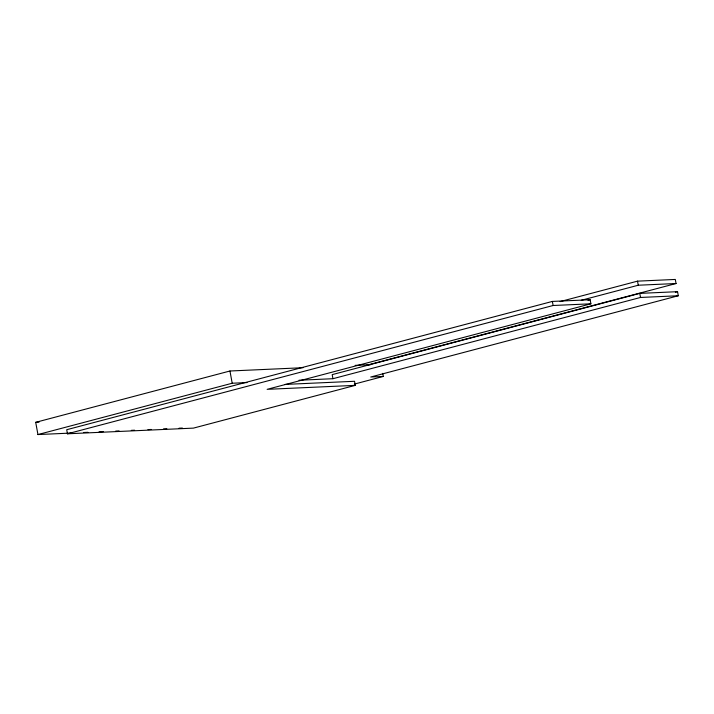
<?xml version="1.0" encoding="UTF-8"?>
<svg xmlns="http://www.w3.org/2000/svg" width="714" height="714" viewBox="0 0 714 714"><rect width="100%" height="100%" fill="white"/><g stroke="black" fill="none" stroke-linecap="round" stroke-linejoin="round"><path stroke-width="1.07" d="M71.284 433.059L37.949 434.558L35.7 422.322L229.953 371.003L303.022 367.719M37.949 434.558L232.202 383.239L247.017 382.579M355.286 385.364L267.134 389.335L590.897 303.807L590.148 299.728L552.368 301.424L66.723 429.712L67.473 433.791L193.405 428.123L355.286 385.364L354.537 381.285L285.118 384.409M560.079 301.603L637.522 281.146L675.301 279.442L676.051 283.52L366.461 365.309M67.473 433.791L553.118 305.503L590.897 303.807M581.276 300.282L638.271 285.225L676.051 283.52M587.997 300.299L590.148 299.728M639.771 293.383L332.197 374.627L332.947 378.706L640.52 297.461L678.3 295.757L677.55 291.678L639.771 293.383L640.52 297.461M675.399 292.249L677.55 291.678M678.3 295.757L370.727 377.01L383.32 376.439L382.758 373.386M354.34 384.096L383.32 376.439M355.144 365.372L370.584 364.675M299.005 380.241L332.947 378.706M35.7 422.322L39.038 422.17M83.502 432.505L87.947 432.309M99.059 431.809L103.503 431.604M115.73 431.06L119.059 430.908M131.287 430.355L134.616 430.212M147.95 429.605L151.288 429.453M163.506 428.909L166.844 428.757M179.062 428.204L182.4 428.061M637.522 281.146L638.271 285.225M552.368 301.424L553.118 305.503M229.953 371.003L232.202 383.239"/></g></svg>
